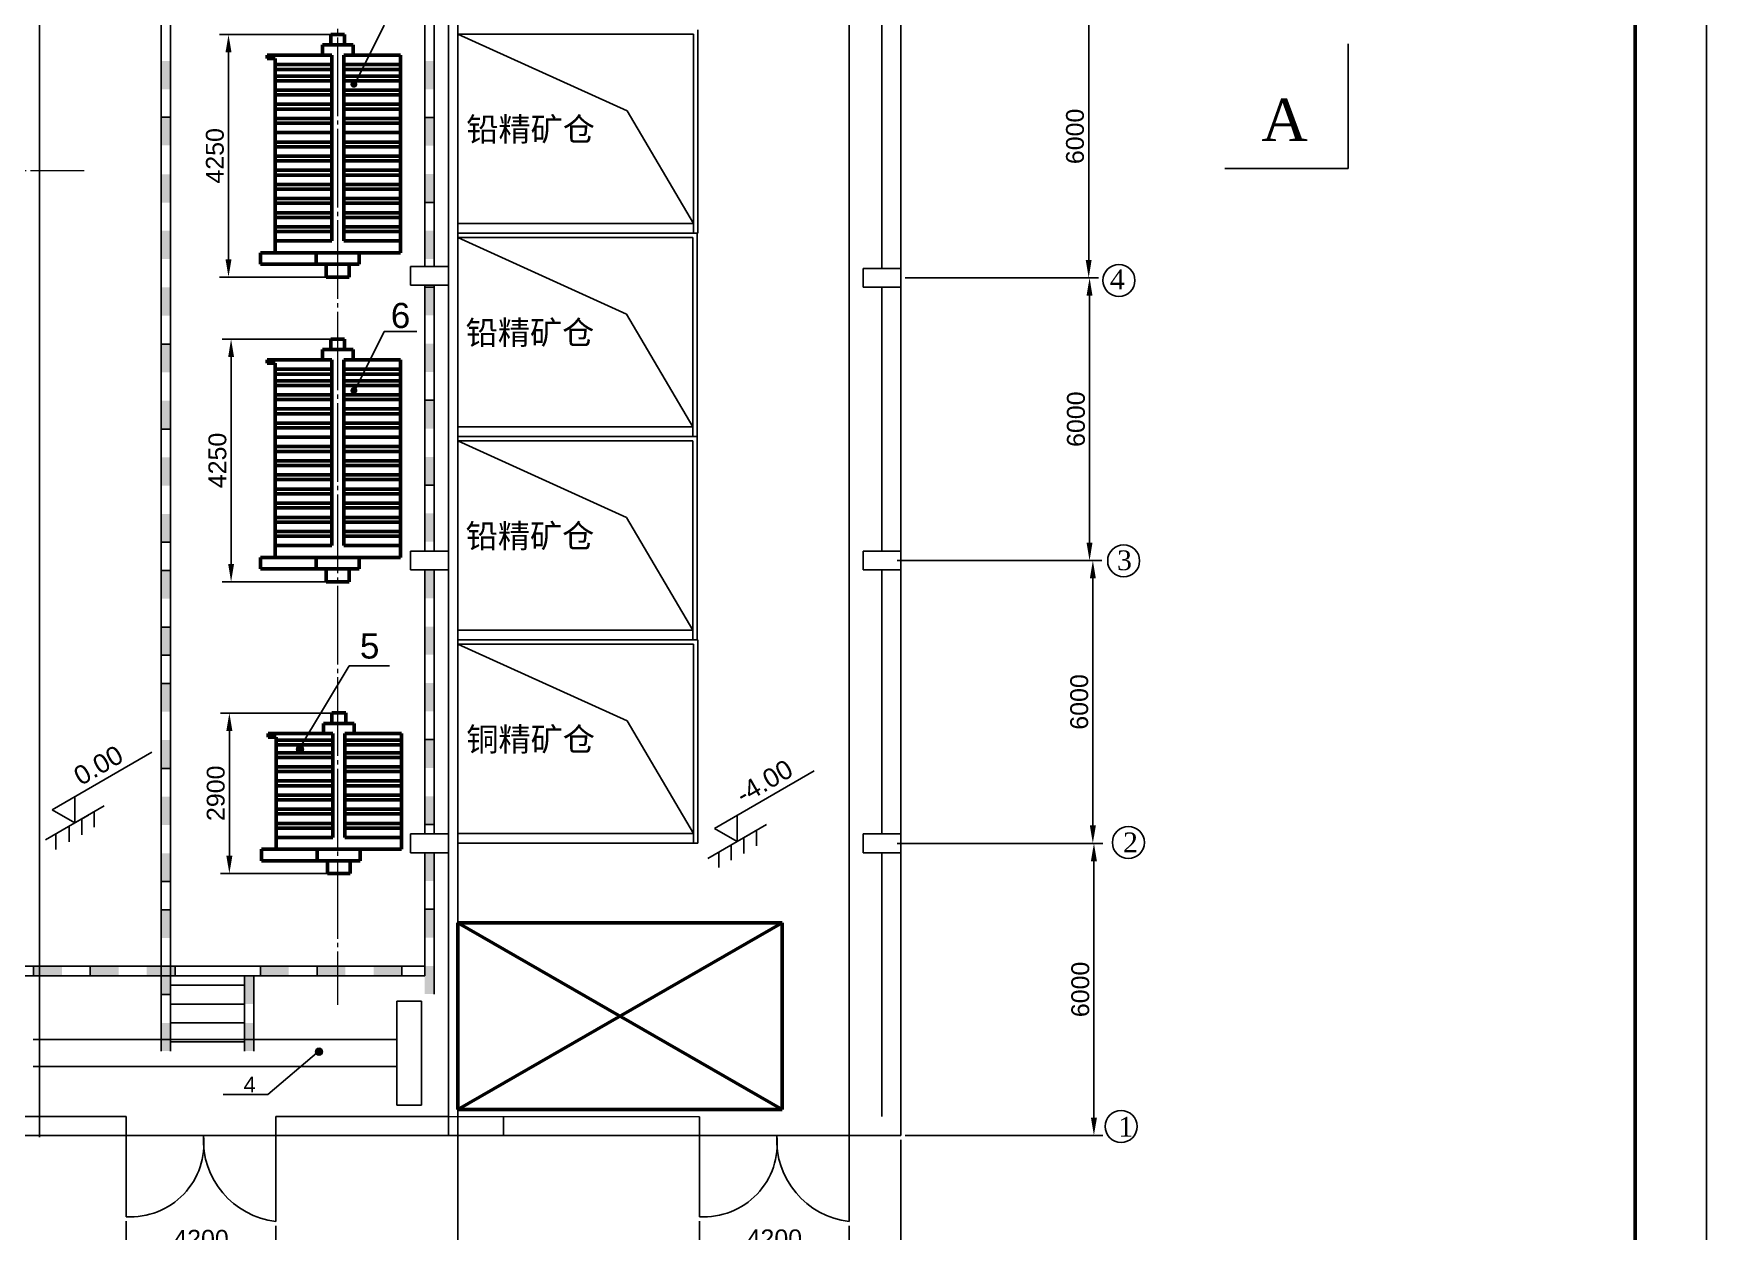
# Model space of a CAD drawing. Header units: millimetres. Extents: x 2316 to 2736, y 1512 to 2106.
# Drawn here: x 2501.2 to 2735.5, y 1643.8 to 1811.5 of the extents above; entities that cross this region are included whole.
import ezdxf

# ---------------------------------------------------------------- set-up
doc = ezdxf.new("R2010")
doc.units = ezdxf.units.MM
doc.linetypes.add('JIS_08_11', pattern=[12.8, 11, -0.6, 0.6, -0.6])
doc.layers.add('中心线', color=7, linetype='JIS_08_11', lineweight=9)
doc.layers.add('主要设备', color=7, linetype='Continuous', lineweight=50)
doc.layers.add('厂房', color=7, linetype='Continuous')
doc.layers.add('标注', color=7, linetype='Continuous')
doc.styles.get("Standard").update_dxf_attribs({"font": 'arial.ttf'})
doc.dimstyles.new('ISO-25', dxfattribs={"dimtxt": 2.5, "dimasz": 2.5, "dimexe": 1.25, "dimexo": 0.625, "dimtad": 1, "dimtxsty": 'Standard', "dimcen": 2.5, "dimadec": 0, "dimazin": 0, "dimtfac": 1, "dimtmove": 0, "dimatfit": 3, "dimfxl": 1, "dimarcsym": 0})

# ---------------------------------------------------------------- blocks, each defined once
blk = doc.blocks.new('*D9')
at = {"layer": 'Defpoints', "color": 0, "transparency": 16777216}
for p in [(2622.68, 1816.93), (2622.68, 1777.33), (2649.01, 1777.33)]:
    blk.add_point(p, dxfattribs=at)
at = {"layer": '标注', "color": 0, "lineweight": -2, "transparency": 16777216}
for p, q in [((2623.3, 1816.93), (2650.26, 1816.93)), ((2649.01, 1814.43), (2649.01, 1779.83)), ((2623.3, 1777.33), (2650.26, 1777.33))]:
    blk.add_line(p, q, dxfattribs=at)
at = {"layer": '标注', "color": 0, "transparency": 16777216}
for points in [[(2648.59, 1814.43), (2649.42, 1814.43), (2649.01, 1816.93)], [(2648.59, 1779.83), (2649.42, 1779.83), (2649.01, 1777.33)]]:
    blk.add_solid(points, dxfattribs=at)
at = {"layer": '标注', "color": 0, "transparency": 16777216, "insert": (2647.1, 1797.13), "char_height": 2.5, "attachment_point": 5, "rotation": 90}
blk.add_mtext('6000', dxfattribs=at)
blk = doc.blocks.new('*D6')
at = {"layer": 'Defpoints', "color": 0, "transparency": 16777216}
for p in [(2621.57, 1737.73), (2621.57, 1698.13), (2649.59, 1698.13)]:
    blk.add_point(p, dxfattribs=at)
at = {"layer": '标注', "color": 0, "lineweight": -2, "transparency": 16777216}
for p, q in [((2622.2, 1737.73), (2650.84, 1737.73)), ((2649.59, 1735.23), (2649.59, 1700.63)), ((2622.2, 1698.13), (2650.84, 1698.13))]:
    blk.add_line(p, q, dxfattribs=at)
at = {"layer": '标注', "color": 0, "transparency": 16777216}
for points in [[(2649.17, 1735.23), (2650.01, 1735.23), (2649.59, 1737.73)], [(2649.17, 1700.63), (2650.01, 1700.63), (2649.59, 1698.13)]]:
    blk.add_solid(points, dxfattribs=at)
at = {"layer": '标注', "color": 0, "transparency": 16777216, "insert": (2647.69, 1717.93), "char_height": 2.5, "attachment_point": 5, "rotation": 90}
blk.add_mtext('6000', dxfattribs=at)
blk = doc.blocks.new('*D11')
at = {"layer": 'Defpoints', "color": 0, "transparency": 16777216}
for p in [(2594.5, 1645.84), (2615.47, 1645.17), (2615.47, 1640.89)]:
    blk.add_point(p, dxfattribs=at)
at = {"layer": '标注', "color": 0, "lineweight": -2, "transparency": 16777216}
for p, q in [((2594.5, 1645.21), (2594.5, 1639.64)), ((2615.47, 1644.55), (2615.47, 1639.64)), ((2597, 1640.89), (2612.97, 1640.89))]:
    blk.add_line(p, q, dxfattribs=at)
at = {"layer": '标注', "color": 0, "transparency": 16777216}
for points in [[(2597, 1641.31), (2597, 1640.48), (2594.5, 1640.89)], [(2612.97, 1641.31), (2612.97, 1640.48), (2615.47, 1640.89)]]:
    blk.add_solid(points, dxfattribs=at)
at = {"layer": '标注', "color": 0, "transparency": 16777216, "insert": (2604.98, 1642.79), "char_height": 2.5, "attachment_point": 5}
blk.add_mtext('4200', dxfattribs=at)
blk = doc.blocks.new('*D12')
at = {"layer": 'Defpoints', "color": 0, "transparency": 16777216}
for p in [(2514.2, 1645.85), (2535.17, 1645.18), (2535.17, 1640.83)]:
    blk.add_point(p, dxfattribs=at)
at = {"layer": '标注', "color": 0, "lineweight": -2, "transparency": 16777216}
for p, q in [((2514.2, 1645.22), (2514.2, 1639.58)), ((2535.17, 1644.55), (2535.17, 1639.58)), ((2516.7, 1640.83), (2532.67, 1640.83))]:
    blk.add_line(p, q, dxfattribs=at)
at = {"layer": '标注', "color": 0, "transparency": 16777216}
for points in [[(2516.7, 1641.25), (2516.7, 1640.41), (2514.2, 1640.83)], [(2532.67, 1641.25), (2532.67, 1640.41), (2535.17, 1640.83)]]:
    blk.add_solid(points, dxfattribs=at)
at = {"layer": '标注', "color": 0, "transparency": 16777216, "insert": (2524.68, 1642.73), "char_height": 2.5, "attachment_point": 5}
blk.add_mtext('4200', dxfattribs=at)
blk = doc.blocks.new('*D7')
at = {"layer": 'Defpoints', "color": 0, "transparency": 16777216}
for p in [(2649.01, 1777.33), (2649.13, 1737.73), (2649.59, 1737.73)]:
    blk.add_point(p, dxfattribs=at)
at = {"layer": '标注', "color": 0, "lineweight": -2, "transparency": 16777216}
for p, q in [((2649.63, 1777.33), (2650.38, 1777.33)), ((2649.13, 1774.83), (2649.13, 1740.23)), ((2648.97, 1737.73), (2647.88, 1737.73))]:
    blk.add_line(p, q, dxfattribs=at)
at = {"layer": '标注', "color": 0, "transparency": 16777216}
for points in [[(2648.71, 1774.83), (2649.54, 1774.83), (2649.13, 1777.33)], [(2648.71, 1740.23), (2649.54, 1740.23), (2649.13, 1737.73)]]:
    blk.add_solid(points, dxfattribs=at)
at = {"layer": '标注', "color": 0, "transparency": 16777216, "insert": (2647.23, 1757.53), "char_height": 2.5, "attachment_point": 5, "rotation": 90}
blk.add_mtext('6000', dxfattribs=at)
blk = doc.blocks.new('*D14')
at = {"layer": 'Defpoints', "color": 0, "transparency": 16777216}
for p in [(2494.64, 1657.21), (2560.64, 1634.34), (2560.64, 1634.34)]:
    blk.add_point(p, dxfattribs=at)
at = {"layer": '标注', "color": 0, "lineweight": -2, "transparency": 16777216}
for p, q in [((2494.64, 1656.59), (2494.64, 1633.09)), ((2497.14, 1634.34), (2558.14, 1634.34)), ((2560.64, 1634.96), (2560.64, 1635.59))]:
    blk.add_line(p, q, dxfattribs=at)
at = {"layer": '标注', "color": 0, "transparency": 16777216}
for points in [[(2497.14, 1634.75), (2497.14, 1633.92), (2494.64, 1634.34)], [(2558.14, 1634.75), (2558.14, 1633.92), (2560.64, 1634.34)]]:
    blk.add_solid(points, dxfattribs=at)
at = {"layer": '标注', "color": 0, "transparency": 16777216, "insert": (2527.64, 1636.24), "char_height": 2.5, "attachment_point": 5}
blk.add_mtext('13200', dxfattribs=at)
blk = doc.blocks.new('*D15')
at = {"layer": 'Defpoints', "color": 0, "transparency": 16777216}
for p in [(2649.59, 1698.13), (2622.68, 1657.21), (2649.74, 1657.21)]:
    blk.add_point(p, dxfattribs=at)
at = {"layer": '标注', "color": 0, "lineweight": -2, "transparency": 16777216}
for p, q in [((2650.22, 1698.13), (2650.99, 1698.13)), ((2649.74, 1695.63), (2649.74, 1659.71)), ((2623.3, 1657.21), (2650.99, 1657.21))]:
    blk.add_line(p, q, dxfattribs=at)
at = {"layer": '标注', "color": 0, "transparency": 16777216}
for points in [[(2649.32, 1695.63), (2650.16, 1695.63), (2649.74, 1698.13)], [(2649.32, 1659.71), (2650.16, 1659.71), (2649.74, 1657.21)]]:
    blk.add_solid(points, dxfattribs=at)
at = {"layer": '标注', "color": 0, "transparency": 16777216, "insert": (2647.84, 1677.67), "char_height": 2.5, "attachment_point": 5, "rotation": 90}
blk.add_mtext('6000', dxfattribs=at)
blk = doc.blocks.new('*D16')
at = {"layer": 'Defpoints', "color": 0, "transparency": 16777216}
for p in [(2560.64, 1660.85), (2622.68, 1657.21), (2560.64, 1634.34)]:
    blk.add_point(p, dxfattribs=at)
at = {"layer": '标注', "color": 0, "lineweight": -2, "transparency": 16777216}
for p, q in [((2560.64, 1660.22), (2560.64, 1633.09)), ((2622.68, 1656.59), (2622.68, 1633.09)), ((2620.18, 1634.34), (2563.14, 1634.34))]:
    blk.add_line(p, q, dxfattribs=at)
at = {"layer": '标注', "color": 0, "transparency": 16777216}
for points in [[(2563.14, 1634.75), (2563.14, 1633.92), (2560.64, 1634.34)], [(2620.18, 1634.75), (2620.18, 1633.92), (2622.68, 1634.34)]]:
    blk.add_solid(points, dxfattribs=at)
at = {"layer": '标注', "color": 0, "transparency": 16777216, "insert": (2591.66, 1636.24), "char_height": 2.5, "attachment_point": 5}
blk.add_mtext('12400', dxfattribs=at)
blk = doc.blocks.new('*D20')
at = {"layer": 'Defpoints', "color": 0, "transparency": 16777216}
for p in [(2543.84, 1811.39), (2528.53, 1777.43), (2543.84, 1777.43)]:
    blk.add_point(p, dxfattribs=at)
at = {"layer": '标注', "color": 0, "lineweight": -2, "transparency": 16777216}
for p, q in [((2543.21, 1811.39), (2527.28, 1811.39)), ((2528.53, 1808.89), (2528.53, 1779.93)), ((2543.21, 1777.43), (2527.28, 1777.43))]:
    blk.add_line(p, q, dxfattribs=at)
at = {"layer": '标注', "color": 0, "transparency": 16777216}
for points in [[(2528.11, 1808.89), (2528.95, 1808.89), (2528.53, 1811.39)], [(2528.11, 1779.93), (2528.95, 1779.93), (2528.53, 1777.43)]]:
    blk.add_solid(points, dxfattribs=at)
at = {"layer": '标注', "color": 0, "transparency": 16777216, "insert": (2526.63, 1794.41), "char_height": 2.5, "attachment_point": 5, "rotation": 90}
blk.add_mtext('4250', dxfattribs=at)
blk = doc.blocks.new('*D21')
at = {"layer": 'Defpoints', "color": 0, "transparency": 16777216}
for p in [(2543.84, 1768.73), (2528.89, 1734.77), (2543.84, 1734.77)]:
    blk.add_point(p, dxfattribs=at)
at = {"layer": '标注', "color": 0, "lineweight": -2, "transparency": 16777216}
for p, q in [((2543.21, 1768.73), (2527.64, 1768.73)), ((2528.89, 1766.23), (2528.89, 1737.27)), ((2543.21, 1734.77), (2527.64, 1734.77))]:
    blk.add_line(p, q, dxfattribs=at)
at = {"layer": '标注', "color": 0, "transparency": 16777216}
for points in [[(2528.48, 1766.23), (2529.31, 1766.23), (2528.89, 1768.73)], [(2528.48, 1737.27), (2529.31, 1737.27), (2528.89, 1734.77)]]:
    blk.add_solid(points, dxfattribs=at)
at = {"layer": '标注', "color": 0, "transparency": 16777216, "insert": (2526.99, 1751.75), "char_height": 2.5, "attachment_point": 5, "rotation": 90}
blk.add_mtext('4250', dxfattribs=at)
blk = doc.blocks.new('*D22')
at = {"layer": 'Defpoints', "color": 0, "transparency": 16777216}
for p in [(2543.98, 1716.38), (2528.65, 1693.89), (2543.98, 1693.89)]:
    blk.add_point(p, dxfattribs=at)
at = {"layer": '标注', "color": 0, "lineweight": -2, "transparency": 16777216}
for p, q in [((2543.36, 1716.38), (2527.4, 1716.38)), ((2528.65, 1713.88), (2528.65, 1696.39)), ((2543.36, 1693.89), (2527.4, 1693.89))]:
    blk.add_line(p, q, dxfattribs=at)
at = {"layer": '标注', "color": 0, "transparency": 16777216}
for points in [[(2528.23, 1713.88), (2529.07, 1713.88), (2528.65, 1716.38)], [(2528.23, 1696.39), (2529.07, 1696.39), (2528.65, 1693.89)]]:
    blk.add_solid(points, dxfattribs=at)
at = {"layer": '标注', "color": 0, "transparency": 16777216, "insert": (2526.75, 1705.14), "char_height": 2.5, "attachment_point": 5, "rotation": 90}
blk.add_mtext('2900', dxfattribs=at)

msp = doc.modelspace()

# ---------------------------------------------------------------- hatches: boundary and pattern name
at = {"layer": '厂房', "lineweight": -3, "true_color": 0x000000}
for points in [[(2519.093, 1807.675), (2519.093, 1803.715), (2520.413, 1803.715), (2520.413, 1807.675)], [(2556.019, 1803.733), (2556.019, 1807.693), (2557.339, 1807.693), (2557.339, 1803.733)], [(2519.105, 1799.819), (2519.105, 1795.859), (2520.425, 1795.859), (2520.425, 1799.819)], [(2556.019, 1795.813), (2556.019, 1799.773), (2557.339, 1799.773), (2557.339, 1795.813)], [(2519.105, 1791.799), (2519.105, 1787.839), (2520.425, 1787.839), (2520.425, 1791.799)], [(2556.019, 1787.893), (2556.019, 1791.853), (2557.339, 1791.853), (2557.339, 1787.893)], [(2519.105, 1783.933), (2519.105, 1779.973), (2520.425, 1779.973), (2520.425, 1783.933)], [(2556.019, 1779.973), (2556.019, 1783.933), (2557.339, 1783.933), (2557.339, 1779.973)], [(2519.105, 1775.975), (2519.105, 1772.015), (2520.425, 1772.015), (2520.425, 1775.975)], [(2556.019, 1772.053), (2556.019, 1776.013), (2557.339, 1776.013), (2557.339, 1772.053)], [(2556.019, 1772.053), (2556.019, 1776.013), (2557.339, 1776.013), (2557.339, 1772.053)], [(2519.105, 1768.033), (2519.105, 1764.073), (2520.425, 1764.073), (2520.425, 1768.033)], [(2556.019, 1764.133), (2556.019, 1768.093), (2557.339, 1768.093), (2557.339, 1764.133)], [(2556.019, 1764.133), (2556.019, 1768.093), (2557.339, 1768.093), (2557.339, 1764.133)], [(2519.105, 1760.113), (2519.105, 1756.153), (2520.425, 1756.153), (2520.425, 1760.113)], [(2556.019, 1756.213), (2556.019, 1760.173), (2557.339, 1760.173), (2557.339, 1756.213)], [(2556.019, 1756.213), (2556.019, 1760.173), (2557.339, 1760.173), (2557.339, 1756.213)], [(2519.105, 1752.193), (2519.105, 1748.233), (2520.425, 1748.233), (2520.425, 1752.193)], [(2556.019, 1748.293), (2556.019, 1752.253), (2557.339, 1752.253), (2557.339, 1748.293)], [(2556.019, 1748.293), (2556.019, 1752.253), (2557.339, 1752.253), (2557.339, 1748.293)], [(2519.105, 1744.273), (2519.105, 1740.313), (2520.425, 1740.313), (2520.425, 1744.273)], [(2556.019, 1740.373), (2556.019, 1744.333), (2557.339, 1744.333), (2557.339, 1740.373)], [(2556.019, 1740.373), (2556.019, 1744.333), (2557.339, 1744.333), (2557.339, 1740.373)], [(2556.019, 1732.453), (2556.019, 1736.413), (2557.339, 1736.413), (2557.339, 1732.453)], [(2556.019, 1732.453), (2556.019, 1736.413), (2557.339, 1736.413), (2557.339, 1732.453)], [(2519.105, 1736.346), (2519.105, 1732.386), (2520.425, 1732.386), (2520.425, 1736.346)], [(2519.105, 1728.433), (2519.105, 1724.473), (2520.425, 1724.473), (2520.425, 1728.433)], [(2519.105, 1728.426), (2519.105, 1724.466), (2520.425, 1724.466), (2520.425, 1728.426)], [(2520.425, 1724.466), (2520.425, 1728.426), (2519.105, 1728.426), (2519.105, 1724.466)], [(2556.019, 1724.533), (2556.019, 1728.493), (2557.339, 1728.493), (2557.339, 1724.533)], [(2556.019, 1724.533), (2556.019, 1728.493), (2557.339, 1728.493), (2557.339, 1724.533)], [(2556.019, 1724.533), (2556.019, 1728.493), (2557.339, 1728.493), (2557.339, 1724.533)], [(2556.019, 1724.533), (2556.019, 1728.493), (2557.339, 1728.493), (2557.339, 1724.533)], [(2519.105, 1720.513), (2519.105, 1716.553), (2520.425, 1716.553), (2520.425, 1720.513)], [(2520.425, 1716.546), (2520.425, 1720.506), (2519.105, 1720.506), (2519.105, 1716.546)], [(2556.019, 1716.613), (2556.019, 1720.573), (2557.339, 1720.573), (2557.339, 1716.613)], [(2556.019, 1716.613), (2556.019, 1720.573), (2557.339, 1720.573), (2557.339, 1716.613)], [(2519.105, 1712.593), (2519.105, 1708.633), (2520.425, 1708.633), (2520.425, 1712.593)], [(2556.019, 1708.693), (2556.019, 1712.653), (2557.339, 1712.653), (2557.339, 1708.693)], [(2556.019, 1708.693), (2556.019, 1712.653), (2557.339, 1712.653), (2557.339, 1708.693)], [(2519.105, 1704.673), (2519.105, 1700.713), (2520.425, 1700.713), (2520.425, 1704.673)], [(2556.019, 1700.773), (2556.019, 1704.733), (2557.339, 1704.733), (2557.339, 1700.773)], [(2556.019, 1700.773), (2556.019, 1704.733), (2557.339, 1704.733), (2557.339, 1700.773)], [(2519.105, 1696.753), (2519.105, 1692.793), (2520.425, 1692.793), (2520.425, 1696.753)], [(2556.019, 1692.853), (2556.019, 1696.813), (2557.339, 1696.813), (2557.339, 1692.853)], [(2556.019, 1692.853), (2556.019, 1696.813), (2557.339, 1696.813), (2557.339, 1692.853)], [(2519.105, 1688.826), (2519.105, 1684.866), (2520.425, 1684.866), (2520.425, 1688.826)], [(2556.019, 1684.933), (2556.019, 1688.893), (2557.339, 1688.893), (2557.339, 1684.933)], [(2556.019, 1684.933), (2556.019, 1688.893), (2557.339, 1688.893), (2557.339, 1684.933)], [(2501.246, 1679.586), (2505.206, 1679.586), (2505.206, 1680.906), (2501.246, 1680.906)], [(2509.166, 1679.586), (2513.126, 1679.586), (2513.126, 1680.906), (2509.166, 1680.906)], [(2517.086, 1679.586), (2521.046, 1679.586), (2521.046, 1680.906), (2517.086, 1680.906)], [(2519.105, 1680.906), (2519.105, 1676.946), (2520.425, 1676.946), (2520.425, 1680.906)], [(2520.425, 1676.946), (2520.425, 1680.906), (2519.105, 1680.906), (2519.105, 1676.946)], [(2533.016, 1679.586), (2536.976, 1679.586), (2536.976, 1680.906), (2533.016, 1680.906)], [(2533.016, 1679.586), (2536.976, 1679.586), (2536.976, 1680.906), (2533.016, 1680.906)], [(2540.936, 1679.586), (2544.896, 1679.586), (2544.896, 1680.906), (2540.936, 1680.906)], [(2540.936, 1679.586), (2544.896, 1679.586), (2544.896, 1680.906), (2540.936, 1680.906)], [(2548.856, 1679.586), (2552.816, 1679.586), (2552.816, 1680.906), (2548.856, 1680.906)], [(2548.856, 1679.586), (2552.816, 1679.586), (2552.816, 1680.906), (2548.856, 1680.906)], [(2556.019, 1677.013), (2556.019, 1680.973), (2557.339, 1680.973), (2557.339, 1677.013)], [(2556.019, 1677.013), (2556.019, 1680.973), (2557.339, 1680.973), (2557.339, 1677.013)], [(2532.068, 1675.626), (2532.068, 1679.586), (2530.748, 1679.586), (2530.748, 1675.626)], [(2520.425, 1669.026), (2520.425, 1672.986), (2519.105, 1672.986), (2519.105, 1669.026)], [(2532.068, 1669.026), (2532.068, 1672.986), (2530.748, 1672.986), (2530.748, 1669.026)]]:
    msp.add_hatch(color=18, dxfattribs=at).paths.add_polyline_path(points)
at = {"layer": '标注', "lineweight": -3, "true_color": 0x000000}
for points in [[(2546.58, 1804.435, 1), (2545.598, 1804.435, 1)], [(2546.58, 1761.541, 1), (2545.598, 1761.541, 1)], [(2539.023, 1711.312, 1), (2538.04, 1711.312, 1)], [(2541.698, 1668.944, 1), (2540.715, 1668.944, 1)]]:
    msp.add_hatch(color=18, dxfattribs=at).paths.add_polyline_path(points)

# ---------------------------------------------------------------- linework, layer by layer
msp.add_line((2735.542, 1512.058), (2735.542, 2106.058))
at = {"lineweight": 50}
msp.add_line((2725.542, 1522.058), (2725.542, 2096.058), dxfattribs=at)
at = {"layer": '中心线'}
for p, q in [((2543.809, 1823.779), (2543.809, 1675.511)), ((2385.595, 1792.373), (2508.332, 1792.373))]:
    msp.add_line(p, q, dxfattribs=at)
at = {"layer": '主要设备', "color": 18, "lineweight": 50, "true_color": 0x000000}
for p, q in [((2542.875, 1809.932), (2542.875, 1811.393)), ((2542.875, 1811.393), (2543.836, 1811.393)), ((2544.797, 1811.393), (2543.836, 1811.393)), ((2544.797, 1809.932), (2544.797, 1811.393)), ((2541.678, 1808.5), (2541.678, 1809.932)), ((2541.678, 1809.932), (2543.836, 1809.932)), ((2545.993, 1809.932), (2543.836, 1809.932)), ((2545.993, 1808.5), (2545.993, 1809.932)), ((2535.071, 1808.5), (2533.924, 1808.5)), ((2533.924, 1808.5), (2533.924, 1808.031)), ((2533.924, 1808.031), (2535.071, 1808.031)), ((2542.982, 1808.5), (2535.071, 1808.5)), ((2535.071, 1808.031), (2535.071, 1780.834)), ((2542.982, 1807.18), (2535.071, 1807.18)), ((2542.982, 1782.484), (2542.982, 1808.5)), ((2544.69, 1808.5), (2552.6, 1808.5)), ((2544.69, 1782.484), (2544.69, 1808.5)), ((2544.69, 1807.18), (2552.6, 1807.18)), ((2552.6, 1808.5), (2552.6, 1780.834)), ((2542.982, 1806.52), (2535.071, 1806.52)), ((2542.982, 1805.584), (2535.071, 1805.584)), ((2542.982, 1804.924), (2535.071, 1804.924)), ((2544.69, 1806.52), (2552.6, 1806.52)), ((2544.69, 1805.584), (2552.6, 1805.584)), ((2544.69, 1804.924), (2552.6, 1804.924)), ((2542.982, 1803.604), (2535.071, 1803.604)), ((2542.982, 1803.604), (2535.071, 1803.604)), ((2542.982, 1802.944), (2535.071, 1802.944)), ((2544.69, 1803.604), (2552.6, 1803.604)), ((2544.69, 1803.604), (2552.6, 1803.604)), ((2544.69, 1802.944), (2552.6, 1802.944)), ((2542.982, 1801.624), (2535.071, 1801.624)), ((2542.982, 1801.624), (2535.071, 1801.624)), ((2542.982, 1800.964), (2535.071, 1800.964)), ((2544.69, 1801.624), (2552.6, 1801.624)), ((2544.69, 1801.624), (2552.6, 1801.624)), ((2544.69, 1800.964), (2552.6, 1800.964)), ((2542.982, 1799.644), (2535.071, 1799.644)), ((2542.982, 1799.644), (2535.071, 1799.644)), ((2542.982, 1798.984), (2535.071, 1798.984)), ((2542.982, 1797.664), (2535.071, 1797.664)), ((2544.69, 1799.644), (2552.6, 1799.644)), ((2544.69, 1799.644), (2552.6, 1799.644)), ((2544.69, 1798.984), (2552.6, 1798.984)), ((2544.69, 1797.664), (2552.6, 1797.664)), ((2542.982, 1796.344), (2535.071, 1796.344)), ((2542.982, 1795.684), (2535.071, 1795.684)), ((2544.69, 1796.344), (2552.6, 1796.344)), ((2544.69, 1795.684), (2552.6, 1795.684)), ((2542.982, 1794.364), (2535.071, 1794.364)), ((2542.982, 1794.364), (2535.071, 1794.364)), ((2542.982, 1793.704), (2535.071, 1793.704)), ((2544.69, 1794.364), (2552.6, 1794.364)), ((2544.69, 1794.364), (2552.6, 1794.364)), ((2544.69, 1793.704), (2552.6, 1793.704)), ((2542.982, 1792.384), (2535.071, 1792.384)), ((2542.982, 1791.724), (2535.071, 1791.724)), ((2542.982, 1790.404), (2535.071, 1790.404)), ((2544.69, 1792.384), (2552.6, 1792.384)), ((2544.69, 1791.724), (2552.6, 1791.724)), ((2544.69, 1790.404), (2552.6, 1790.404)), ((2542.982, 1789.744), (2535.071, 1789.744)), ((2542.982, 1788.424), (2535.071, 1788.424)), ((2544.69, 1789.744), (2552.6, 1789.744)), ((2544.69, 1788.424), (2552.6, 1788.424)), ((2542.982, 1787.764), (2535.071, 1787.764)), ((2542.982, 1786.444), (2535.071, 1786.444)), ((2542.982, 1785.784), (2535.071, 1785.784)), ((2544.69, 1787.764), (2552.6, 1787.764)), ((2544.69, 1786.444), (2552.6, 1786.444)), ((2544.69, 1785.784), (2552.6, 1785.784)), ((2542.982, 1784.464), (2535.071, 1784.464)), ((2542.982, 1783.804), (2535.071, 1783.804)), ((2544.69, 1784.464), (2552.6, 1784.464)), ((2544.69, 1783.804), (2552.6, 1783.804)), ((2542.982, 1782.484), (2535.071, 1782.484)), ((2544.69, 1782.484), (2552.6, 1782.484)), ((2543.836, 1780.834), (2533.026, 1780.834)), ((2533.026, 1779.222), (2533.026, 1780.834)), ((2540.823, 1779.222), (2533.026, 1779.222)), ((2540.823, 1780.834), (2540.823, 1779.222)), ((2540.823, 1779.222), (2543.836, 1779.222)), ((2542.227, 1779.222), (2542.227, 1777.43)), ((2543.836, 1780.834), (2552.6, 1780.834)), ((2546.848, 1779.222), (2543.836, 1779.222)), ((2545.444, 1779.222), (2545.444, 1777.43)), ((2546.848, 1780.834), (2546.848, 1779.222)), ((2542.227, 1777.43), (2543.836, 1777.43)), ((2545.444, 1777.43), (2543.836, 1777.43)), ((2541.678, 1765.837), (2541.678, 1767.269)), ((2541.678, 1767.269), (2543.836, 1767.269)), ((2542.875, 1767.269), (2542.875, 1768.73)), ((2542.875, 1768.73), (2543.836, 1768.73)), ((2544.797, 1768.73), (2543.836, 1768.73)), ((2545.993, 1767.269), (2543.836, 1767.269)), ((2544.797, 1767.269), (2544.797, 1768.73)), ((2545.993, 1765.837), (2545.993, 1767.269)), ((2535.071, 1765.837), (2533.924, 1765.837)), ((2533.924, 1765.837), (2533.924, 1765.368)), ((2533.924, 1765.368), (2535.071, 1765.368)), ((2542.982, 1765.837), (2535.071, 1765.837)), ((2535.071, 1765.368), (2535.071, 1738.171)), ((2542.982, 1764.517), (2535.071, 1764.517)), ((2542.982, 1739.821), (2542.982, 1765.837)), ((2544.69, 1765.837), (2552.6, 1765.837)), ((2544.69, 1739.821), (2544.69, 1765.837)), ((2544.69, 1764.517), (2552.6, 1764.517)), ((2552.6, 1765.837), (2552.6, 1738.171)), ((2542.982, 1763.857), (2535.071, 1763.857)), ((2542.982, 1762.921), (2535.071, 1762.921)), ((2542.982, 1762.261), (2535.071, 1762.261)), ((2544.69, 1763.857), (2552.6, 1763.857)), ((2544.69, 1762.921), (2552.6, 1762.921)), ((2544.69, 1762.261), (2552.6, 1762.261)), ((2542.982, 1760.941), (2535.071, 1760.941)), ((2542.982, 1760.941), (2535.071, 1760.941)), ((2542.982, 1760.281), (2535.071, 1760.281)), ((2544.69, 1760.941), (2552.6, 1760.941)), ((2544.69, 1760.941), (2552.6, 1760.941)), ((2544.69, 1760.281), (2552.6, 1760.281)), ((2542.982, 1758.961), (2535.071, 1758.961)), ((2542.982, 1758.961), (2535.071, 1758.961)), ((2542.982, 1758.301), (2535.071, 1758.301)), ((2544.69, 1758.961), (2552.6, 1758.961)), ((2544.69, 1758.961), (2552.6, 1758.961)), ((2544.69, 1758.301), (2552.6, 1758.301)), ((2542.982, 1756.981), (2535.071, 1756.981)), ((2542.982, 1756.981), (2535.071, 1756.981)), ((2542.982, 1756.321), (2535.071, 1756.321)), ((2544.69, 1756.981), (2552.6, 1756.981)), ((2544.69, 1756.981), (2552.6, 1756.981)), ((2544.69, 1756.321), (2552.6, 1756.321)), ((2542.982, 1755.001), (2535.071, 1755.001)), ((2542.982, 1753.681), (2535.071, 1753.681)), ((2542.982, 1753.021), (2535.071, 1753.021)), ((2544.69, 1755.001), (2552.6, 1755.001)), ((2544.69, 1753.681), (2552.6, 1753.681)), ((2544.69, 1753.021), (2552.6, 1753.021)), ((2542.982, 1751.701), (2535.071, 1751.701)), ((2542.982, 1751.701), (2535.071, 1751.701)), ((2542.982, 1751.041), (2535.071, 1751.041)), ((2544.69, 1751.701), (2552.6, 1751.701)), ((2544.69, 1751.701), (2552.6, 1751.701)), ((2544.69, 1751.041), (2552.6, 1751.041)), ((2542.982, 1749.721), (2535.071, 1749.721)), ((2542.982, 1749.061), (2535.071, 1749.061)), ((2544.69, 1749.721), (2552.6, 1749.721)), ((2544.69, 1749.061), (2552.6, 1749.061)), ((2542.982, 1747.741), (2535.071, 1747.741)), ((2542.982, 1747.081), (2535.071, 1747.081)), ((2542.982, 1745.761), (2535.071, 1745.761)), ((2544.69, 1747.741), (2552.6, 1747.741)), ((2544.69, 1747.081), (2552.6, 1747.081)), ((2544.69, 1745.761), (2552.6, 1745.761)), ((2542.982, 1745.101), (2535.071, 1745.101)), ((2542.982, 1743.781), (2535.071, 1743.781)), ((2544.69, 1745.101), (2552.6, 1745.101)), ((2544.69, 1743.781), (2552.6, 1743.781)), ((2542.982, 1743.121), (2535.071, 1743.121)), ((2542.982, 1741.801), (2535.071, 1741.801)), ((2542.982, 1741.141), (2535.071, 1741.141)), ((2544.69, 1743.121), (2552.6, 1743.121)), ((2544.69, 1741.801), (2552.6, 1741.801)), ((2544.69, 1741.141), (2552.6, 1741.141)), ((2542.982, 1739.821), (2535.071, 1739.821)), ((2544.69, 1739.821), (2552.6, 1739.821)), ((2543.836, 1738.171), (2533.026, 1738.171)), ((2533.026, 1736.56), (2533.026, 1738.171)), ((2540.823, 1736.56), (2533.026, 1736.56)), ((2540.823, 1738.171), (2540.823, 1736.56)), ((2540.823, 1736.56), (2543.836, 1736.56)), ((2542.227, 1736.56), (2542.227, 1734.767)), ((2543.836, 1738.171), (2552.6, 1738.171)), ((2546.848, 1736.56), (2543.836, 1736.56)), ((2545.444, 1736.56), (2545.444, 1734.767)), ((2546.848, 1738.171), (2546.848, 1736.56)), ((2542.227, 1734.767), (2543.836, 1734.767)), ((2545.444, 1734.767), (2543.836, 1734.767)), ((2543.019, 1714.923), (2543.019, 1716.384)), ((2543.019, 1716.384), (2543.98, 1716.384)), ((2544.941, 1716.384), (2543.98, 1716.384)), ((2544.941, 1714.923), (2544.941, 1716.384)), ((2535.216, 1713.491), (2534.068, 1713.491)), ((2534.068, 1713.491), (2534.068, 1713.021)), ((2534.068, 1713.021), (2535.216, 1713.021)), ((2543.126, 1713.491), (2535.216, 1713.491)), ((2535.216, 1713.021), (2535.216, 1697.294)), ((2541.823, 1713.491), (2541.823, 1714.923)), ((2541.823, 1714.923), (2543.98, 1714.923)), ((2543.126, 1698.945), (2543.126, 1713.491)), ((2546.138, 1714.923), (2543.98, 1714.923)), ((2544.834, 1713.491), (2552.745, 1713.491)), ((2544.834, 1698.945), (2544.834, 1713.491)), ((2546.138, 1713.491), (2546.138, 1714.923)), ((2552.745, 1713.491), (2552.745, 1697.294)), ((2543.126, 1712.575), (2535.216, 1712.575)), ((2543.126, 1712.575), (2535.216, 1712.575)), ((2543.126, 1711.915), (2535.216, 1711.915)), ((2543.126, 1710.825), (2535.216, 1710.825)), ((2543.126, 1710.825), (2535.216, 1710.825)), ((2544.834, 1712.575), (2552.745, 1712.575)), ((2544.834, 1712.575), (2552.745, 1712.575)), ((2544.834, 1711.915), (2552.745, 1711.915)), ((2544.834, 1710.825), (2552.745, 1710.825)), ((2544.834, 1710.825), (2552.745, 1710.825)), ((2543.126, 1710.165), (2535.216, 1710.165)), ((2543.126, 1708.845), (2535.216, 1708.845)), ((2544.834, 1710.165), (2552.745, 1710.165)), ((2544.834, 1708.845), (2552.745, 1708.845)), ((2543.126, 1708.185), (2535.216, 1708.185)), ((2543.126, 1706.865), (2535.216, 1706.865)), ((2543.126, 1706.205), (2535.216, 1706.205)), ((2544.834, 1708.185), (2552.745, 1708.185)), ((2544.834, 1706.865), (2552.745, 1706.865)), ((2544.834, 1706.205), (2552.745, 1706.205)), ((2543.126, 1704.885), (2535.216, 1704.885)), ((2543.126, 1704.225), (2535.216, 1704.225)), ((2544.834, 1704.885), (2552.745, 1704.885)), ((2544.834, 1704.225), (2552.745, 1704.225)), ((2543.126, 1702.905), (2535.216, 1702.905)), ((2543.126, 1702.245), (2535.216, 1702.245)), ((2544.834, 1702.905), (2552.745, 1702.905)), ((2544.834, 1702.245), (2552.745, 1702.245)), ((2543.126, 1700.925), (2535.216, 1700.925)), ((2543.126, 1700.265), (2535.216, 1700.265)), ((2543.126, 1698.945), (2535.216, 1698.945)), ((2544.834, 1700.925), (2552.745, 1700.925)), ((2544.834, 1700.265), (2552.745, 1700.265)), ((2544.834, 1698.945), (2552.745, 1698.945)), ((2543.98, 1697.294), (2533.171, 1697.294)), ((2533.171, 1695.683), (2533.171, 1697.294)), ((2540.968, 1697.294), (2540.968, 1695.683)), ((2543.98, 1697.294), (2552.745, 1697.294)), ((2546.993, 1697.294), (2546.993, 1695.683)), ((2540.968, 1695.683), (2533.171, 1695.683)), ((2540.968, 1695.683), (2543.98, 1695.683)), ((2542.372, 1695.683), (2542.372, 1693.891)), ((2546.993, 1695.683), (2543.98, 1695.683)), ((2545.589, 1695.683), (2545.589, 1693.891)), ((2542.372, 1693.891), (2543.98, 1693.891)), ((2545.589, 1693.891), (2543.98, 1693.891))]:
    msp.add_line(p, q, dxfattribs=at)
at = {"layer": '主要设备', "color": 18, "lineweight": 50, "ltscale": 50, "true_color": 0x000000}
for p, q in [((2560.634, 1686.989), (2560.634, 1660.85)), ((2606.085, 1686.989), (2560.634, 1686.989))]:
    msp.add_line(p, q, dxfattribs=at)
at = {"layer": '主要设备', "lineweight": 50}
for p, q in [((2560.634, 1686.989), (2606.085, 1660.85)), ((2606.085, 1686.989), (2560.634, 1660.85)), ((2606.085, 1686.989), (2606.085, 1660.85)), ((2560.634, 1660.85), (2606.085, 1660.85))]:
    msp.add_line(p, q, dxfattribs=at)
at = {"layer": '厂房', "color": 18, "lineweight": -3, "ltscale": 50, "true_color": 0x000000}
for p, q in [((2502.081, 1897.469), (2502.081, 1656.963)), ((2615.47, 1897.369), (2615.47, 1657.213)), ((2553.832, 1676.02), (2552.116, 1676.02)), ((2552.116, 1676.02), (2552.116, 1661.483)), ((2553.832, 1676.02), (2555.547, 1676.02)), ((2555.547, 1676.02), (2555.547, 1661.483)), ((2501.185, 1670.647), (2552.116, 1670.647)), ((2501.185, 1666.856), (2552.116, 1666.856)), ((2552.116, 1661.483), (2553.832, 1661.483)), ((2555.547, 1661.483), (2553.832, 1661.483))]:
    msp.add_line(p, q, dxfattribs=at)
at = {"layer": '厂房', "color": 18, "lineweight": -3, "true_color": 0x000000}
for p, q in [((2622.679, 1657.213), (2622.679, 1897.453)), ((2560.639, 1894.813), (2560.639, 1659.852)), ((2559.319, 1857.853), (2559.319, 1657.213)), ((2519.102, 1799.813), (2519.103, 1841.753)), ((2520.425, 1799.826), (2520.423, 1841.753)), ((2556.019, 1778.922), (2556.019, 1815.613)), ((2557.339, 1778.922), (2557.339, 1815.613)), ((2620.039, 1778.653), (2620.039, 1815.613)), ((2560.639, 1811.471), (2584.365, 1800.724)), ((2560.639, 1811.471), (2593.639, 1811.471)), ((2593.639, 1811.471), (2593.639, 1783.601)), ((2594.249, 1812.078), (2594.249, 1783.601)), ((2557.339, 1807.693), (2557.339, 1803.733)), ((2519.102, 1799.813), (2520.422, 1799.813)), ((2519.105, 1799.826), (2519.105, 1740.313)), ((2520.425, 1799.826), (2520.425, 1740.313)), ((2557.339, 1799.773), (2556.019, 1799.773)), ((2556.019, 1799.773), (2557.339, 1799.773)), ((2557.339, 1799.773), (2557.339, 1795.813)), ((2584.365, 1800.724), (2593.635, 1784.921)), ((2557.339, 1791.853), (2557.339, 1787.893)), ((2557.339, 1787.893), (2556.019, 1787.893)), ((2556.019, 1787.893), (2557.339, 1787.893)), ((2593.635, 1784.921), (2560.639, 1784.921)), ((2594.249, 1783.601), (2560.639, 1783.601)), ((2594.158, 1783.601), (2560.639, 1783.601)), ((2594.158, 1783.601), (2594.158, 1755.123)), ((2560.639, 1782.993), (2584.274, 1772.247)), ((2560.639, 1782.993), (2593.548, 1782.993)), ((2593.548, 1782.993), (2593.548, 1755.123)), ((2559.319, 1778.922), (2554.039, 1778.922)), ((2554.039, 1778.922), (2554.039, 1776.282)), ((2559.319, 1778.653), (2559.319, 1776.013)), ((2559.319, 1778.653), (2559.319, 1776.013)), ((2622.679, 1778.653), (2617.399, 1778.653)), ((2617.399, 1778.653), (2617.399, 1776.013)), ((2622.679, 1778.653), (2622.679, 1776.013)), ((2559.319, 1776.282), (2554.039, 1776.282)), ((2556.019, 1775.647), (2556.019, 1776.282)), ((2557.339, 1775.394), (2557.339, 1776.282)), ((2556.019, 1739.053), (2556.019, 1776.013)), ((2557.339, 1776.013), (2556.019, 1776.013)), ((2556.019, 1739.053), (2556.019, 1776.013)), ((2557.339, 1776.013), (2556.019, 1776.013)), ((2557.339, 1739.053), (2557.339, 1776.013)), ((2557.339, 1739.053), (2557.339, 1776.013)), ((2622.679, 1776.013), (2617.399, 1776.013)), ((2620.039, 1739.053), (2620.039, 1776.013)), ((2584.274, 1772.247), (2593.544, 1756.443)), ((2520.425, 1768.033), (2519.105, 1768.033)), ((2519.105, 1768.033), (2520.425, 1768.033)), ((2520.425, 1764.073), (2520.425, 1768.033)), ((2557.339, 1768.093), (2557.339, 1764.133)), ((2557.339, 1768.093), (2557.339, 1764.133)), ((2520.425, 1756.153), (2520.425, 1760.113)), ((2557.339, 1760.173), (2556.019, 1760.173)), ((2556.019, 1760.173), (2557.339, 1760.173)), ((2557.339, 1760.173), (2556.019, 1760.173)), ((2556.019, 1760.173), (2557.339, 1760.173)), ((2557.339, 1760.173), (2557.339, 1756.213)), ((2557.339, 1760.173), (2557.339, 1756.213)), ((2520.425, 1756.153), (2519.105, 1756.153)), ((2519.105, 1756.153), (2520.425, 1756.153)), ((2593.544, 1756.443), (2560.639, 1756.443)), ((2594.158, 1755.123), (2560.639, 1755.123)), ((2594.158, 1755.123), (2560.639, 1755.123)), ((2560.639, 1754.516), (2584.274, 1743.769)), ((2560.639, 1754.516), (2593.548, 1754.516)), ((2593.548, 1754.516), (2593.548, 1726.645)), ((2594.158, 1755.123), (2594.158, 1726.645)), ((2520.425, 1748.233), (2520.425, 1752.193)), ((2557.339, 1752.253), (2557.339, 1748.293)), ((2557.339, 1752.253), (2557.339, 1748.293)), ((2557.339, 1748.293), (2556.019, 1748.293)), ((2556.019, 1748.293), (2557.339, 1748.293)), ((2557.339, 1748.293), (2556.019, 1748.293)), ((2556.019, 1748.293), (2557.339, 1748.293)), ((2584.274, 1743.769), (2593.544, 1727.965)), ((2520.425, 1740.313), (2519.105, 1740.313)), ((2519.105, 1736.353), (2519.105, 1740.313)), ((2520.425, 1740.313), (2519.105, 1740.313)), ((2520.425, 1736.353), (2520.425, 1740.313)), ((2559.319, 1739.053), (2554.039, 1739.053)), ((2559.319, 1739.053), (2554.039, 1739.053)), ((2554.039, 1739.053), (2554.039, 1736.413)), ((2559.319, 1739.053), (2559.319, 1736.413)), ((2559.319, 1739.053), (2559.319, 1736.413)), ((2622.679, 1739.053), (2617.399, 1739.053)), ((2617.399, 1739.053), (2617.399, 1736.413)), ((2622.679, 1739.053), (2622.679, 1736.413)), ((2559.319, 1736.413), (2554.039, 1736.413)), ((2559.319, 1736.413), (2554.039, 1736.413)), ((2556.019, 1727.106), (2556.019, 1736.413)), ((2557.339, 1736.413), (2556.019, 1736.413)), ((2557.339, 1736.413), (2556.019, 1736.413)), ((2557.339, 1728.493), (2557.339, 1736.413)), ((2622.679, 1736.413), (2617.399, 1736.413)), ((2620.039, 1699.453), (2620.039, 1736.413)), ((2519.105, 1736.353), (2519.105, 1724.466)), ((2519.105, 1736.353), (2520.425, 1736.353)), ((2520.425, 1736.353), (2520.425, 1724.466)), ((2519.105, 1728.44), (2519.105, 1692.793)), ((2520.425, 1728.426), (2519.105, 1728.426)), ((2519.105, 1728.426), (2520.425, 1728.426)), ((2519.105, 1728.426), (2519.105, 1724.466)), ((2519.105, 1716.546), (2519.105, 1728.426)), ((2520.425, 1728.426), (2519.105, 1728.426)), ((2520.425, 1728.44), (2520.425, 1692.793)), ((2520.425, 1724.466), (2520.425, 1728.426)), ((2520.425, 1724.466), (2520.425, 1728.426)), ((2520.425, 1716.546), (2520.425, 1728.426)), ((2556.019, 1699.453), (2556.019, 1728.493)), ((2556.019, 1699.453), (2556.019, 1728.493)), ((2557.339, 1728.493), (2557.339, 1724.533)), ((2557.339, 1728.493), (2557.339, 1724.533)), ((2557.339, 1699.453), (2557.339, 1728.493)), ((2557.339, 1699.453), (2557.339, 1728.493)), ((2593.544, 1727.965), (2560.639, 1727.965)), ((2594.249, 1726.645), (2560.639, 1726.645)), ((2594.158, 1726.645), (2560.639, 1726.645)), ((2560.639, 1726.038), (2584.365, 1715.291)), ((2560.639, 1726.038), (2593.639, 1726.038)), ((2593.639, 1726.038), (2593.639, 1698.167)), ((2594.249, 1726.645), (2594.249, 1698.167)), ((2520.425, 1724.466), (2519.105, 1724.466)), ((2520.425, 1720.513), (2519.105, 1720.513)), ((2519.105, 1720.513), (2520.425, 1720.513)), ((2519.105, 1720.506), (2519.105, 1716.546)), ((2520.425, 1716.553), (2520.425, 1720.513)), ((2520.425, 1716.546), (2520.425, 1720.506)), ((2557.339, 1720.573), (2557.339, 1716.613)), ((2557.339, 1720.573), (2557.339, 1716.613)), ((2584.365, 1715.291), (2593.635, 1699.487)), ((2520.425, 1708.633), (2520.425, 1712.593)), ((2557.339, 1712.653), (2556.019, 1712.653)), ((2556.019, 1712.653), (2557.339, 1712.653)), ((2557.339, 1712.653), (2556.019, 1712.653)), ((2556.019, 1712.653), (2557.339, 1712.653)), ((2557.339, 1712.653), (2557.339, 1708.693)), ((2557.339, 1712.653), (2557.339, 1708.693)), ((2520.425, 1708.633), (2519.105, 1708.633)), ((2519.105, 1708.633), (2520.425, 1708.633)), ((2520.425, 1700.713), (2520.425, 1704.673)), ((2557.339, 1704.733), (2557.339, 1700.773)), ((2557.339, 1704.733), (2557.339, 1700.773)), ((2559.319, 1699.453), (2554.039, 1699.453)), ((2559.319, 1699.453), (2554.039, 1699.453)), ((2554.039, 1699.453), (2554.039, 1696.813)), ((2557.339, 1700.773), (2556.019, 1700.773)), ((2556.019, 1700.773), (2557.339, 1700.773)), ((2557.339, 1700.773), (2556.019, 1700.773)), ((2556.019, 1700.773), (2557.339, 1700.773)), ((2593.635, 1699.487), (2560.639, 1699.487)), ((2622.679, 1699.453), (2617.399, 1699.453)), ((2617.399, 1699.453), (2617.399, 1696.813)), ((2622.679, 1699.453), (2622.679, 1696.813)), ((2559.319, 1696.813), (2554.039, 1696.813)), ((2559.319, 1696.813), (2554.039, 1696.813)), ((2556.019, 1691.533), (2556.019, 1696.813)), ((2556.019, 1688.893), (2556.019, 1696.813)), ((2557.339, 1691.533), (2557.339, 1696.813)), ((2557.339, 1688.893), (2557.339, 1696.813)), ((2594.249, 1698.167), (2560.639, 1698.167)), ((2622.679, 1696.813), (2617.399, 1696.813)), ((2620.039, 1659.853), (2620.039, 1696.813)), ((2520.425, 1692.793), (2519.105, 1692.793)), ((2519.105, 1688.833), (2519.105, 1692.793)), ((2520.425, 1692.793), (2519.105, 1692.793)), ((2520.425, 1688.833), (2520.425, 1692.793)), ((2559.319, 1691.533), (2559.319, 1688.893)), ((2559.319, 1691.533), (2559.319, 1688.893)), ((2519.105, 1688.833), (2519.105, 1676.946)), ((2519.105, 1688.833), (2520.425, 1688.833)), ((2520.425, 1688.833), (2520.425, 1676.946)), ((2556.019, 1679.586), (2556.019, 1688.893)), ((2557.339, 1688.893), (2556.019, 1688.893)), ((2557.339, 1688.893), (2556.019, 1688.893)), ((2557.339, 1680.973), (2557.339, 1688.893)), ((2529.05, 1680.906), (2497.279, 1680.906)), ((2501.239, 1680.906), (2497.279, 1680.906)), ((2501.239, 1680.906), (2524.249, 1680.906)), ((2501.239, 1679.586), (2501.239, 1680.906)), ((2509.166, 1680.906), (2509.166, 1679.586)), ((2513.126, 1680.906), (2509.166, 1680.906)), ((2509.166, 1679.586), (2509.166, 1680.906)), ((2521.046, 1680.906), (2517.086, 1680.906)), ((2520.425, 1680.906), (2519.105, 1680.906)), ((2519.105, 1680.906), (2520.425, 1680.906)), ((2519.105, 1680.906), (2519.105, 1676.946)), ((2519.105, 1669.026), (2519.105, 1680.906)), ((2520.425, 1680.906), (2519.105, 1680.906)), ((2520.425, 1676.946), (2520.425, 1680.906)), ((2520.425, 1676.946), (2520.425, 1680.906)), ((2520.425, 1669.026), (2520.425, 1680.906)), ((2521.046, 1680.906), (2521.046, 1679.586)), ((2521.046, 1679.586), (2521.046, 1680.906)), ((2533.01, 1680.906), (2529.05, 1680.906)), ((2533.01, 1680.906), (2529.05, 1680.906)), ((2533.01, 1680.906), (2556.019, 1680.906)), ((2533.01, 1679.586), (2533.01, 1680.906)), ((2533.01, 1680.906), (2556.019, 1680.906)), ((2533.01, 1679.586), (2533.01, 1680.906)), ((2540.936, 1680.906), (2540.936, 1679.586)), ((2544.896, 1680.906), (2540.936, 1680.906)), ((2540.936, 1679.586), (2540.936, 1680.906)), ((2540.936, 1680.906), (2540.936, 1679.586)), ((2544.896, 1680.906), (2540.936, 1680.906)), ((2540.936, 1679.586), (2540.936, 1680.906)), ((2552.816, 1680.906), (2548.856, 1680.906)), ((2552.816, 1680.906), (2548.856, 1680.906)), ((2552.816, 1680.906), (2552.816, 1679.586)), ((2552.816, 1679.586), (2552.816, 1680.906)), ((2552.816, 1680.906), (2552.816, 1679.586)), ((2552.816, 1679.586), (2552.816, 1680.906)), ((2557.339, 1680.973), (2557.339, 1677.013)), ((2557.339, 1680.973), (2557.339, 1677.013)), ((2533.01, 1679.586), (2497.279, 1679.586)), ((2501.239, 1679.586), (2524.249, 1679.586)), ((2527.73, 1678.266), (2520.425, 1678.266)), ((2530.748, 1678.266), (2523.443, 1678.266)), ((2533.01, 1679.586), (2529.05, 1679.586)), ((2530.748, 1669.026), (2530.748, 1679.586)), ((2532.068, 1669.026), (2532.068, 1679.586)), ((2533.01, 1679.586), (2556.019, 1679.586)), ((2533.01, 1679.586), (2556.019, 1679.586)), ((2520.425, 1676.946), (2519.105, 1676.946)), ((2527.73, 1675.626), (2520.425, 1675.626)), ((2530.748, 1675.626), (2523.443, 1675.626)), ((2519.105, 1672.986), (2519.105, 1669.026)), ((2527.73, 1672.986), (2520.425, 1672.986)), ((2527.73, 1672.986), (2520.425, 1672.986)), ((2520.425, 1669.026), (2520.425, 1672.986)), ((2530.748, 1672.986), (2523.443, 1672.986)), ((2530.748, 1672.986), (2523.443, 1672.986)), ((2532.068, 1669.026), (2532.068, 1672.986)), ((2527.73, 1670.346), (2520.425, 1670.346)), ((2530.748, 1670.346), (2523.443, 1670.346)), ((2499.919, 1659.853), (2514.197, 1659.853)), ((2514.197, 1659.853), (2514.197, 1645.846)), ((2535.17, 1659.853), (2559.319, 1659.853)), ((2535.17, 1645.179), (2535.17, 1659.853)), ((2594.497, 1659.845), (2559.319, 1659.853)), ((2567.052, 1659.853), (2567.052, 1657.213)), ((2594.497, 1659.845), (2594.497, 1645.839)), ((2615.47, 1645.171), (2615.47, 1659.845)), ((2622.679, 1657.213), (2494.639, 1657.213)), ((2598.686, 1657.226), (2593.406, 1657.226))]:
    msp.add_line(p, q, dxfattribs=at)
for centre, radius, start, end in [((2514.817, 1656.105), 10.277, 266.54262, 6.1882), ((2536.504, 1656.588), 11.487, 176.88204, 263.33054), ((2595.116, 1656.098), 10.277, 266.54262, 6.1882), ((2616.804, 1656.581), 11.487, 176.88204, 263.33054)]:
    msp.add_arc(centre, radius, start, end, dxfattribs=at)
at = {"layer": '厂房', "color": 18, "lineweight": 25, "true_color": 0x000000}
msp.add_point((2541.446, 1669.345), dxfattribs=at)
msp.add_point((2541.446, 1669.345), dxfattribs=at)
at = {"layer": '厂房', "color": 18, "lineweight": -3, "true_color": 0x000000}
msp.add_point((2541.446, 1669.345), dxfattribs=at)
msp.add_point((2541.446, 1669.345), dxfattribs=at)
at = {"layer": '标注'}
for p, q in [((2546.259, 1804.527), (2550.33, 1812.687)), ((2546.259, 1761.632), (2550.33, 1769.792)), ((2550.33, 1769.792), (2554.919, 1769.805))]:
    msp.add_line(p, q, dxfattribs=at)
at = {"layer": '标注', "color": 18, "true_color": 0x000000}
for p, q in [((2685.362, 1792.613), (2685.362, 1810.096)), ((2668.07, 1792.613), (2685.362, 1792.613)), ((2538.399, 1711.255), (2545.412, 1723.006)), ((2545.412, 1723.006), (2551.067, 1723.006)), ((2517.814, 1710.883), (2503.846, 1702.819)), ((2610.55, 1708.278), (2596.581, 1700.214)), ((2507.019, 1704.651), (2507.019, 1700.986)), ((2511.128, 1703.359), (2502.91, 1698.614)), ((2503.846, 1702.819), (2507.019, 1700.986)), ((2507.019, 1700.986), (2508.918, 1702.083)), ((2507.973, 1701.472), (2507.973, 1699.311)), ((2509.733, 1702.553), (2509.733, 1700.392)), ((2599.755, 1702.046), (2599.755, 1698.382)), ((2504.349, 1699.445), (2504.349, 1697.284)), ((2506.213, 1700.521), (2506.213, 1698.359)), ((2603.864, 1700.754), (2595.645, 1696.009)), ((2596.581, 1700.214), (2599.755, 1698.382)), ((2599.755, 1698.382), (2601.653, 1699.478)), ((2602.468, 1699.948), (2602.468, 1697.787)), ((2597.188, 1696.9), (2597.188, 1694.738)), ((2598.948, 1697.916), (2598.948, 1695.754)), ((2600.708, 1698.867), (2600.708, 1696.706)), ((2541.175, 1669.011), (2534.059, 1662.941)), ((2534.059, 1662.941), (2527.771, 1662.941))]:
    msp.add_line(p, q, dxfattribs=at)
at = {"layer": '标注'}
for centre in [(2653.245, 1776.964), (2653.905, 1737.7), (2654.565, 1698.24), (2653.545, 1658.485)]:
    msp.add_circle(centre, 2.24, dxfattribs=at)
at = {"layer": '标注', "color": 18, "lineweight": -3, "true_color": 0x000000}
for centre in [(2538.532, 1711.312), (2541.207, 1668.944)]:
    msp.add_circle(centre, 0.491, dxfattribs=at)

# ---------------------------------------------------------------- texts
at = {"layer": '厂房', "color": 18, "lineweight": -3, "true_color": 0x000000, "char_height": 3.3, "attachment_point": 1}
for s, insert, width in [('{\\fSimSun|b0|i0|c134|p2;铅精矿仓}', (2561.844, 1799.782), 19.82724), ('{\\fSimSun|b0|i0|c134|p2;铅精矿仓}', (2561.753, 1771.304), 19.82724), ('{\\fSimSun|b0|i0|c134|p2;铅精矿仓}', (2561.753, 1742.826), 19.82724), ('{\\fSimSun|b0|i0|c134|p2;铜精矿仓}', (2561.844, 1714.349), 19.54393)]:
    msp.add_mtext(s, dxfattribs=dict(at, insert=insert, width=width))
at = {"layer": '标注', "color": 18, "true_color": 0x000000}
for s, insert, char_height, width, attachment_point in [('{\\fTimes New Roman|b0|i0|c238|p18;A}', (2679.681, 1802.431), 5.94, 13.73087, 3), (' {\\H1.6x;6}', (2550.403, 1773.813), 2.2, 5.12017, 1), (' {\\H1.6x;5}', (2546.077, 1727.528), 2.2, 5.12017, 1), (' 4', (2529.789, 1665.44), 2.2, 5.12017, 1)]:
    msp.add_mtext(s, dxfattribs=dict(at, insert=insert, char_height=char_height, width=width, attachment_point=attachment_point))
at = {"layer": '标注', "char_height": 2.772, "width": 6.40774, "attachment_point": 1}
for s, insert in [('{\\fTimes New Roman|b0|i0|c134|p18;4}', (2651.972, 1778.494)), ('{\\fTimes New Roman|b0|i0|c134|p18;3}', (2652.971, 1739.156)), ('{\\fTimes New Roman|b0|i0|c134|p18;2}', (2653.809, 1699.649)), ('{\\fTimes New Roman|b0|i0|c134|p18;1}', (2653.151, 1659.831))]:
    msp.add_mtext(s, dxfattribs=dict(at, insert=insert))
at = {"layer": '标注', "color": 18, "true_color": 0x000000, "char_height": 2.2, "attachment_point": 1, "rotation": 30}
for s, insert, width in [('{\\H1.2x;  0.00}', (2504.756, 1707.399), 9.73405), ('{\\H1.2x;  -4.00}', (2597.492, 1704.794), 18.30783)]:
    msp.add_mtext(s, dxfattribs=dict(at, insert=insert, width=width))

# ---------------------------------------------------------------- dimensions: what is measured, and where the dimension line sits
at = {"layer": '标注'}
for base, p1, p2, text, picture, middle in [((2649.006, 1777.333), (2622.679, 1816.933), (2622.679, 1777.333), '6000', '*D9', (2647.105, 1797.133)), ((2528.53, 1777.43), (2543.836, 1811.393), (2543.836, 1777.43), '4250', '*D20', (2526.629, 1794.412)), ((2528.892, 1734.767), (2543.836, 1768.73), (2543.836, 1734.767), '4250', '*D21', (2526.991, 1751.749)), ((2649.591, 1698.133), (2621.572, 1737.733), (2621.572, 1698.133), '6000', '*D6', (2647.69, 1717.933)), ((2528.649, 1693.891), (2543.98, 1716.384), (2543.98, 1693.891), '2900', '*D22', (2526.748, 1705.137)), ((2649.741, 1657.213), (2649.591, 1698.133), (2622.679, 1657.213), '6000', '*D15', (2647.84, 1677.673))]:
    dim = msp.add_linear_dim(base=base, p1=p1, p2=p2, angle=90, text=text, dimstyle='ISO-25', dxfattribs=at)
    dim.commit()
    dim.dimension.update_dxf_attribs({"geometry": picture, "text_midpoint": middle})
dim = msp.add_linear_dim(base=(2649.128, 1737.733), p1=(2649.006, 1777.333), p2=(2649.591, 1737.733), angle=90, text='6000', dimstyle='ISO-25', dxfattribs=at)
dim.commit()
dim.dimension.update_dxf_attribs({"geometry": '*D7', "text_midpoint": (2649.128, 1757.533), "dimtype": 160})
for p1, p2, text, picture, middle in [((2622.679, 1657.213), (2560.639, 1660.85), '12400', '*D16', (2591.659, 1636.239)), ((2494.639, 1657.213), (2560.639, 1634.338), '13200', '*D14', (2527.639, 1636.24))]:
    dim = msp.add_linear_dim(base=(2560.639, 1634.338), p1=p1, p2=p2, text=text, dimstyle='ISO-25', dxfattribs=at)
    dim.commit()
    dim.dimension.update_dxf_attribs({"geometry": picture, "text_midpoint": middle})
for base, p1, p2, picture, middle in [((2535.17, 1640.83), (2514.197, 1645.846), (2535.17, 1645.179), '*D12', (2524.684, 1640.83)), ((2615.47, 1640.894), (2594.497, 1645.839), (2615.47, 1645.171), '*D11', (2604.983, 1640.894))]:
    dim = msp.add_linear_dim(base=base, p1=p1, p2=p2, text='4200', dimstyle='ISO-25', dxfattribs=at)
    dim.commit()
    dim.dimension.update_dxf_attribs({"geometry": picture, "text_midpoint": middle, "dimtype": 160})

doc.saveas('drawing.dxf')
